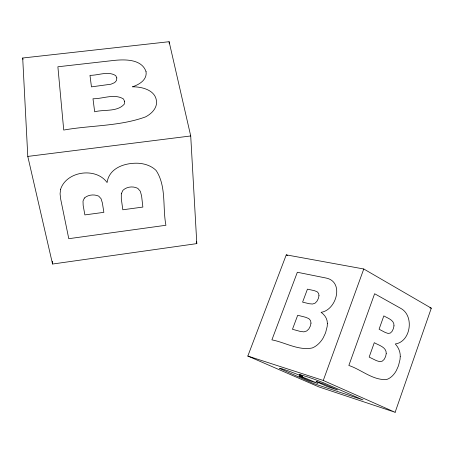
<?xml version="1.0" encoding="UTF-8"?>
<svg xmlns="http://www.w3.org/2000/svg" width="454" height="454" viewBox="0 0 454 454"><rect width="100%" height="100%" fill="white"/><g stroke="black" fill="none" stroke-linecap="round" stroke-linejoin="round"><path stroke-width="0.68" d="M395.133 412.294L431.3 308.175L363.773 268.989L286.258 254.859L247.827 356.055L318.736 386.865L395.133 412.294L323.271 380.458L247.827 356.055M323.271 380.458L363.773 268.989M52.55 264.035L196.815 243.616L190.72 135.962L169.115 41.706L22.7 58.01L27.79 156.42L52.55 264.035L52.352 261.203M27.79 156.42L190.72 135.962M429.921 307.886L431.3 308.175M286.258 254.859L287.501 255.54M22.7 58.01L22.995 59.395M196.378 241.545L196.815 243.616M169.115 41.706L169.268 43.828M121.309 193.796L121.303 198.801L122.813 209.782L142.868 207.069L141.608 196.043L140.337 191.287L137.829 188.376C133.084 185.941 126.825 186.605 122.921 190.322L121.309 193.796M327.362 323.413L327.215 326.33L325.586 332.799L323.152 337.997A20.214 14.04 -64.7 0 1 312.193 347.98C298.38 350.777 285.129 342.384 271.901 339.87L297.342 272.258L326.108 278.047C344.501 281.724 336.51 310.133 321.08 312.324C324.746 314.889 327.447 318.81 327.362 323.413M400.246 356.521L400.031 359.472L398.47 365.793L396.28 370.719A19.914 13.143 -76.1 0 1 386.689 379.493C372.882 380.543 361.35 369.584 348.842 365.476L374.629 293.732L400.723 308.357C414.536 315.609 410.864 341.783 395.303 343.967C398.402 347.435 400.462 351.805 400.246 356.521M146.057 71.692C147.255 79.927 139.094 84.643 132.437 86.828C143.033 86.618 158.315 91.01 156.335 104.658A27.257 17.269 -5 0 1 145.53 116.899C119.447 126.416 90.794 125.208 63.73 130.054L57.885 66.778L114.351 60.388C125.242 59.292 141.841 59.099 146.057 71.692M60.592 189.284L60.081 193.841L60.626 198.835L68.781 238.691L165.926 225.269C162.441 207.416 166.601 186.492 156.176 170.551A27.319 19.59 -8.1 0 0 138.294 163.247C125.321 162.691 109.187 167.657 107.087 182.553C96.027 166.998 66.545 171.005 60.592 189.284M116.809 77.912L116.508 80.506L114.692 82.605L110.958 84.206L91.458 86.867L89.977 75.324C98.274 75.5 108.126 70.722 115.736 75.648L116.809 77.912M124.629 101.361L124.243 104.199C117.058 112.252 104.125 109.232 94.665 111.797L92.991 98.768C102.808 98.904 114.294 93.365 123.392 98.915L124.629 101.361M386.235 353.564L385.611 356.549L384.175 359.381L382.245 361.163L379.703 361.668L376.423 360.646L369.153 357.094L374.283 342.691C378.721 345.335 386.524 347.015 386.235 353.564M299.362 374.459L302.659 376.394L288.789 371.066L281.985 368.801L279.533 368.393L313.385 383.499L363.007 399.923L323.611 382.83A19.88 0.976 20.9 0 0 308.992 377.359L299.362 374.459M310.996 323.117L310.366 326.046L308.828 328.968L306.711 330.972L303.896 331.863L300.287 331.426L292.467 329.292L297.699 315.258L305.519 317.244L308.828 318.594L310.57 320.598L310.996 323.117M393.987 325.853L393.346 328.724L392.012 331.448L390.315 333.071L388.096 333.446L385.185 332.436L379.079 329.229L383.829 315.893C387.733 318.277 394.481 320.064 393.987 325.853M318.986 295.724L318.345 298.516L316.909 301.325L315.042 303.198L312.562 304.027L309.299 303.726L302.591 302.143L307.443 289.141L314.276 290.639L317.147 291.729L318.651 293.443L318.986 295.724M84.393 198.029L83.014 201.054L83.156 205.373L84.875 214.907L103.864 212.341L102.371 202.955L101.049 198.687L98.7 196.128C94.097 194.096 88.229 194.67 84.393 198.029M316.427 381.474L316.012 381.468L327.357 386.592L337.6 389.969L323.464 383.908L316.427 381.474M299.402 376.105L298.999 376.082L308.794 380.486L317.959 383.499L305.758 378.296L299.402 376.105"/></g></svg>
